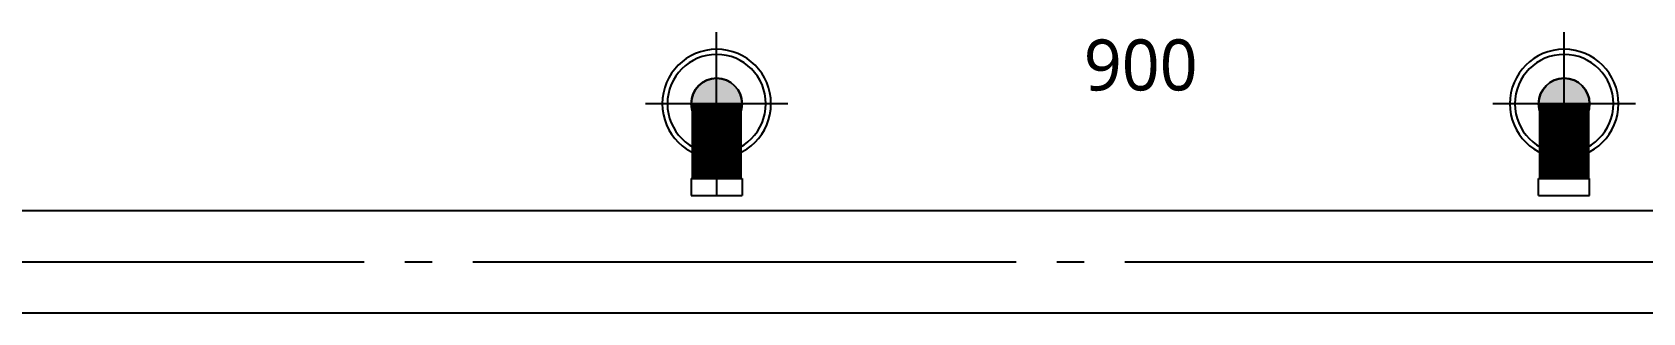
# Model space of a CAD drawing. Header units: millimetres. Extents: x 61566 to 667441, y 0 to 118800.
# Drawn here: x 268197 to 272941, y 60200 to 61024 of the extents above; entities that cross this region are included whole.
import ezdxf
from ezdxf.enums import TextEntityAlignment as Align

# ---------------------------------------------------------------- set-up
doc = ezdxf.new("R2010")
doc.units = ezdxf.units.MM
doc.header["$LTSCALE"] = 200
doc.linetypes.add('CEN6', pattern=[12, 10, -0.75, 0.5, -0.75])
doc.linetypes.add('CENTER', pattern=[50.8, 31.75, -6.35, 6.35, -6.35])
doc.layers.get('DEFPOINTS').update_dxf_attribs({"color": 137})
for name, color, linetype in [('1 OA', 4, 'Continuous'), ('LG-DIFF', 30, 'Continuous'), ('환기(RA)', 2, 'Continuous'), ('환기(SA)', 3, 'Continuous')]:
    doc.layers.add(name, color=color, linetype=linetype)
doc.styles.add('SUNJIN', font='malgun.ttf')

# ---------------------------------------------------------------- blocks, each defined once
blk = doc.blocks.new('A$C40B63A93')
at = {"color": 1}
for p, q in [((210, 420), (210, 0)), ((420, 210), (0, 210))]:
    blk.add_line(p, q, dxfattribs=at)
at = {"color": 0}
for radius in [160, 145, 75]:
    blk.add_circle((210, 210), radius, dxfattribs=at)

msp = doc.modelspace()

# ---------------------------------------------------------------- hatches: boundary and pattern name
at = {"layer": '환기(RA)'}
h = msp.add_hatch(color=256, dxfattribs=at)
edge = h.paths.add_edge_path()
edge.add_arc((270213.1, 60814), 75, 0, 360, ccw=False)
h = msp.add_hatch(color=256, dxfattribs=at)
edge = h.paths.add_edge_path()
edge.add_arc((272708.9, 60814), 75, 0, 360, ccw=False)

# ---------------------------------------------------------------- linework, layer by layer
at = {"layer": '1 OA'}
for p, q in [((267575, 60500), (278760, 60500)), ((267575, 60200), (278760, 60200))]:
    msp.add_line(p, q, dxfattribs=at)
at = {"layer": '1 OA', "color": 1, "linetype": 'CEN6', "ltscale": 0.8}
msp.add_line((267575, 60350), (278760, 60350), dxfattribs=at)
at = {"layer": '환기(RA)'}
for p, q in [((270138.1, 60594.4), (270138.1, 60544.4)), ((270138.1, 60594.4), (270288.1, 60594.4)), ((270288.1, 60594.4), (270288.1, 60544.4)), ((272633.9, 60594.4), (272783.9, 60594.4)), ((272633.9, 60544.4), (272633.9, 60594.4)), ((272783.9, 60544.4), (272783.9, 60594.4)), ((270138.1, 60544.4), (270288.1, 60544.4)), ((272633.9, 60544.4), (272783.9, 60544.4))]:
    msp.add_line(p, q, dxfattribs=at)
at = {"layer": '환기(RA)', "const_width": 150}
for points in [[(270213.1, 60594.4), (270213.1, 60814)], [(272708.9, 60594.4), (272708.9, 60814)]]:
    msp.add_lwpolyline(points, dxfattribs=at)
at = {"layer": '환기(RA)'}
for centre in [(270213.1, 60814), (272708.9, 60814)]:
    msp.add_circle(centre, 75, dxfattribs=at)
at = {"layer": '환기(SA)', "color": 1, "linetype": 'CENTER'}
msp.add_line((270213.1, 60594.4), (270213.1, 60544.4), dxfattribs=at)

# ---------------------------------------------------------------- block references
at = {"layer": 'LG-DIFF', "color": 2, "xscale": -1, "rotation": 180}
for p in [(270003.1, 61024), (272498.9, 61024)]:
    msp.add_blockref('A$C40B63A93', p, dxfattribs=at)

# ---------------------------------------------------------------- texts
at = {"layer": 'DEFPOINTS', "style": 'SUNJIN'}
msp.add_text('900', height=150, dxfattribs=at).set_placement((271294.4, 60928), align=Align.MIDDLE_LEFT)

doc.saveas('drawing.dxf')
